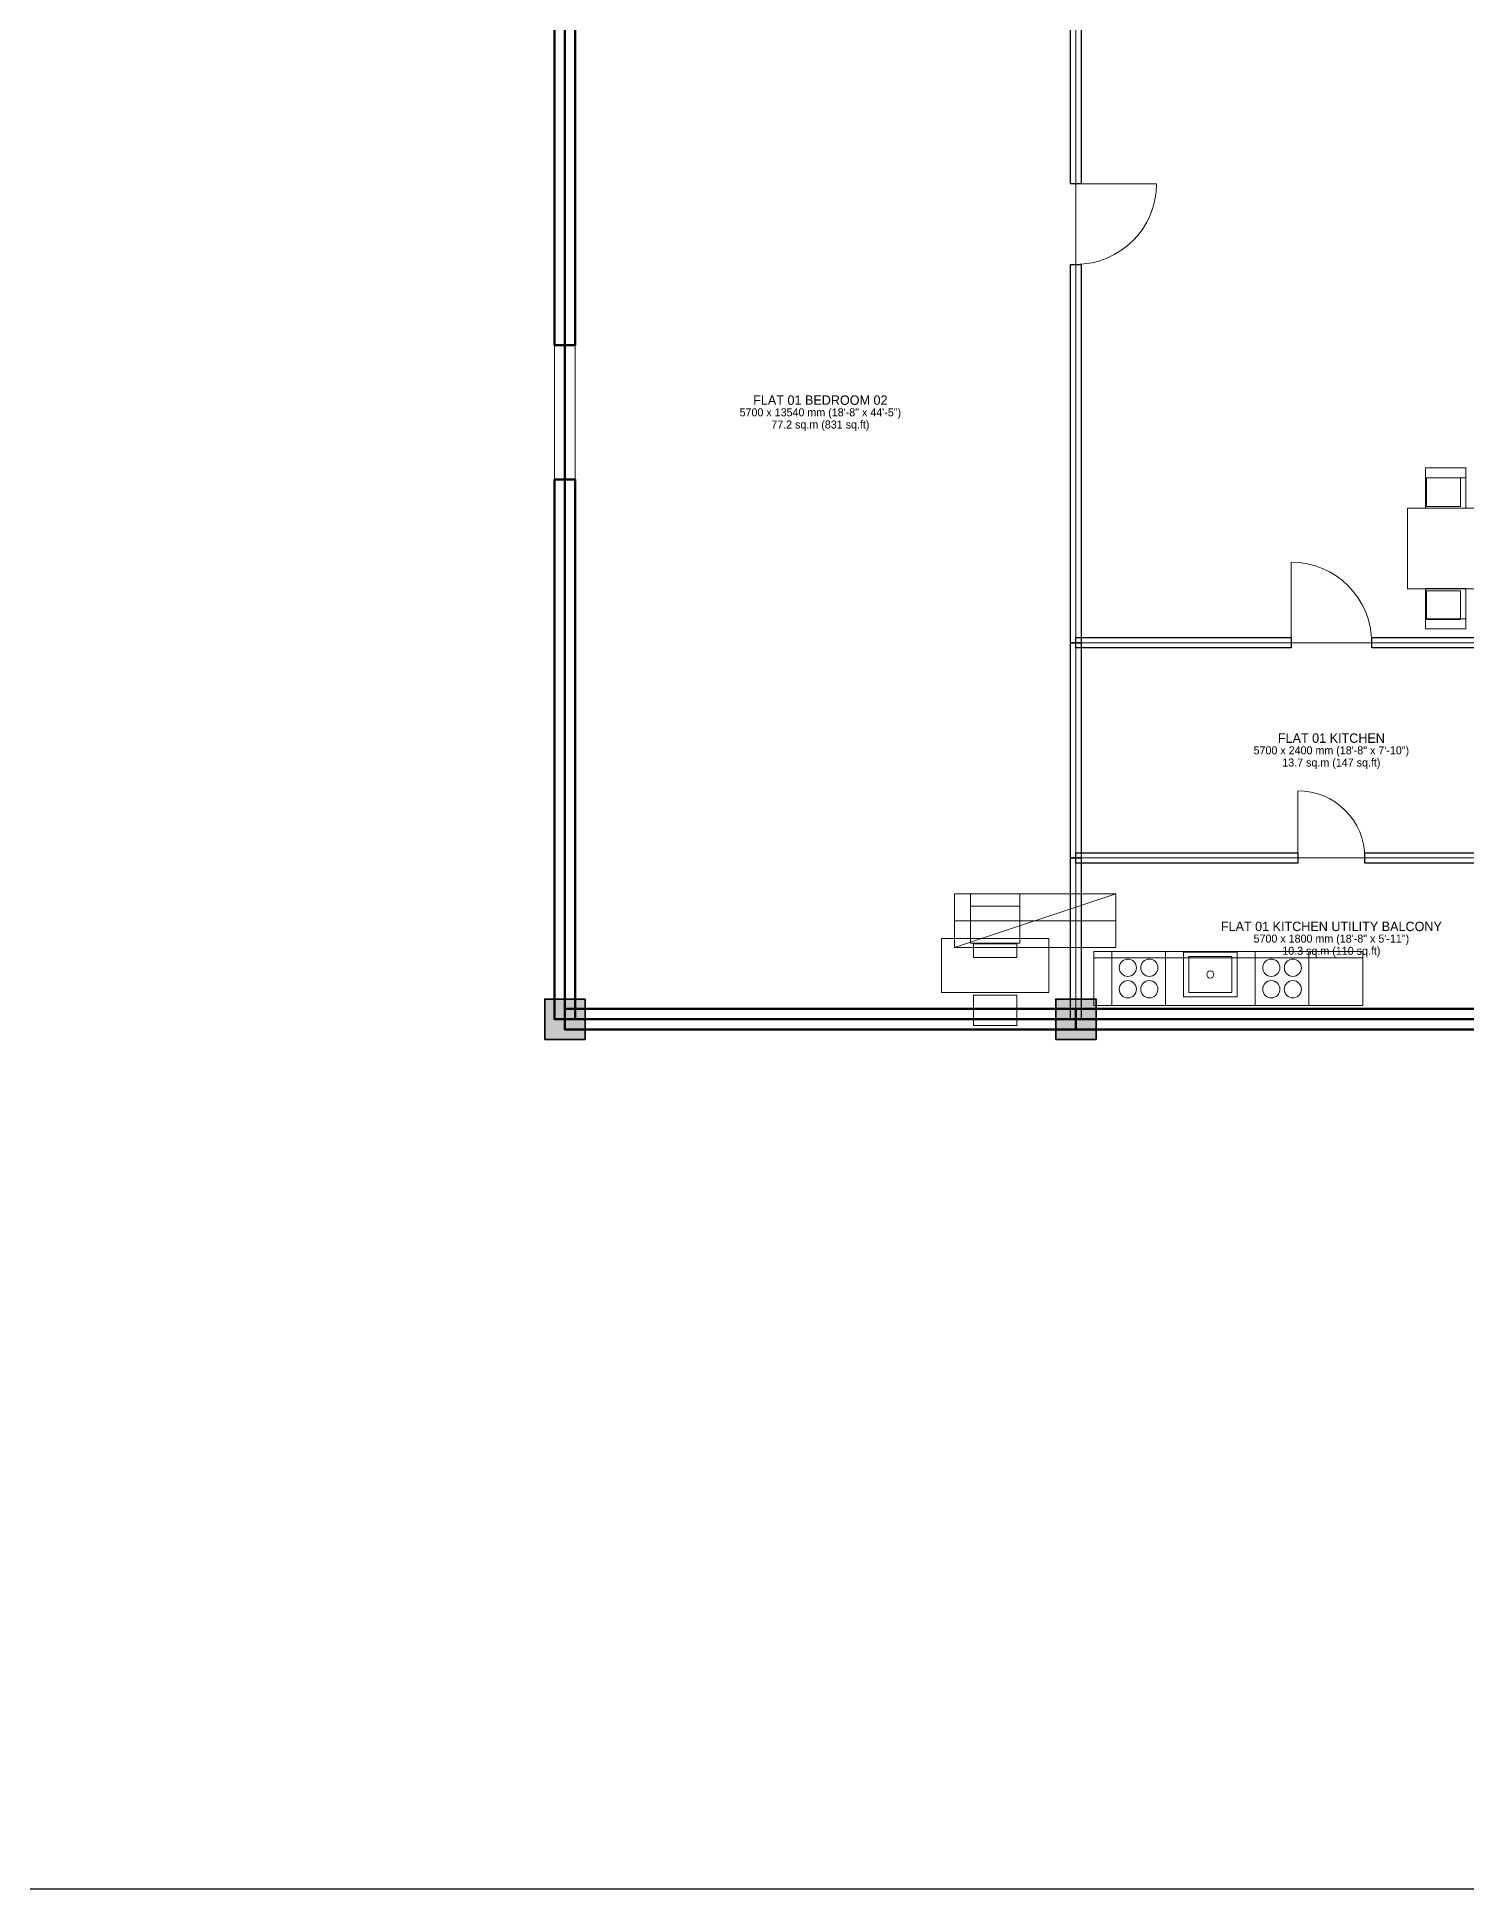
# Model space of a CAD drawing. Header units: millimetres. Extents: x -3000 to 91225, y -9700 to 33225.
# Drawn here: x 44112 to 60062, y -9700 to 10956 of the extents above; entities that cross this region are included whole.
import ezdxf
from ezdxf.enums import TextEntityAlignment as Align

# ---------------------------------------------------------------- set-up
doc = ezdxf.new("R2010")
doc.units = ezdxf.units.MM
for name, color, linetype, lineweight in [('A-ANNO', 7, 'Continuous', 25), ('A-DOOR', 4, 'Continuous', 18), ('A-FURN', 8, 'Continuous', 13), ('A-GLAZ', 140, 'Continuous', 13), ('A-HATCH', 8, 'Continuous', 9), ('A-ROOM-AREA', 9, 'Continuous', 15), ('A-ROOM-NAME', 7, 'Continuous', 20), ('A-WALL-EXT', 3, 'Continuous', 50), ('A-WALL-INT', 8, 'Continuous', 25), ('A-WINDOW', 5, 'Continuous', 18), ('S-COLS', 1, 'Continuous', 35)]:
    doc.layers.add(name, color=color, linetype=linetype, lineweight=lineweight)

msp = doc.modelspace()

# ---------------------------------------------------------------- hatches: boundary and pattern name
at = {"layer": 'A-HATCH'}
for points in [[(49775, -225), (50225, -225), (50225, 225), (49775, 225)], [(55475, -225), (55925, -225), (55925, 225), (55475, 225)]]:
    msp.add_hatch(color=256, dxfattribs=at).paths.add_polyline_path(points, flags=0)

# ---------------------------------------------------------------- linework, layer by layer
at = {"layer": 'A-ANNO'}
msp.add_lwpolyline([(-3000, -9700), (91225, -9700), (91225, 33225), (-3000, 33225)], close=True, dxfattribs=at)
at = {"layer": 'A-DOOR'}
for p, q in [((55700, 9320), (56600, 9320)), ((58100, 4200), (58100, 5100)), ((58175, 1800), (58175, 2550))]:
    msp.add_line(p, q, dxfattribs=at)
for centre, radius, start, end in [((55700, 9320), 900, 270, 360), ((58100, 4200), 900, 0, 90), ((58175, 1800), 750, 0, 90)]:
    msp.add_arc(centre, radius, start, end, dxfattribs=at)
at = {"layer": 'A-FURN'}
for p, q in [((59600, 6038), (60050, 6038)), ((60050, 4468), (59600, 4468)), ((54345, 800), (56145, 1400)), ((54525, 1262), (55075, 1262)), ((54345, 1100), (56145, 1100)), ((55900, 685), (58900, 685))]:
    msp.add_line(p, q, dxfattribs=at)
for points in [[(59600, 6150), (60050, 6150), (60050, 5700), (59600, 5700)], [(59610, 6040), (59990, 6040), (59990, 5720), (59610, 5720)], [(59400, 5700), (60800, 5700), (60800, 4800), (59400, 4800)], [(60050, 4355), (59600, 4355), (59600, 4805), (60050, 4805)], [(59610, 4780), (59990, 4780), (59990, 4460), (59610, 4460)], [(54345, 800), (54345, 1400), (56145, 1400), (56145, 800)], [(54525, 1400), (55075, 1400), (55075, 850), (54525, 850)], [(54200, 900), (55400, 900), (55400, 300), (54200, 300)], [(54560, 840), (55040, 840), (55040, 690), (54560, 690)], [(55900, 755), (58900, 755), (58900, 155), (55900, 155)], [(56100, 755), (56700, 755), (56700, 155), (56100, 155)], [(56900, 750), (57500, 750), (57500, 250), (56900, 250)], [(56960, 700), (57440, 700), (57440, 300), (56960, 300)], [(57700, 755), (58300, 755), (58300, 155), (57700, 155)], [(54560, 270), (55040, 270), (55040, -70), (54560, -70)]]:
    msp.add_lwpolyline(points, close=True, dxfattribs=at)
for centre, radius in [((56280, 575), 96), ((56520, 575), 96), ((57880, 575), 96), ((58120, 575), 96), ((56280, 335), 96), ((56520, 335), 96), ((57200, 500), 40), ((57880, 335), 96), ((58120, 335), 96)]:
    msp.add_circle(centre, radius, dxfattribs=at)
at = {"layer": 'A-GLAZ'}
msp.add_line((50000, 7520), (50000, 6020), dxfattribs=at)
at = {"layer": 'A-ROOM-NAME'}
for points in [[(55700, 28200), (61400, 28200), (61400, 4200), (55700, 4200)], [(50000, 13540), (55700, 13540), (55700, 0), (50000, 0)], [(55700, 4200), (61400, 4200), (61400, 1800), (55700, 1800)], [(55700, 1800), (61400, 1800), (61400, 0), (55700, 0)]]:
    msp.add_lwpolyline(points, close=True, dxfattribs=at)
at = {"layer": 'A-WALL-EXT'}
for points in [[(50000, 30000), (88000, 30000), (88000, 0), (50000, 0)], [(50115, 13540), (50115, 7520), (49885, 7520), (49885, 13540)], [(50115, 6020), (50115, 0), (49885, 0), (49885, 6020)], [(50000, 115), (55700, 115), (55700, -115), (50000, -115)], [(55700, 115), (61400, 115), (61400, -115), (55700, -115)]]:
    msp.add_lwpolyline(points, close=True, dxfattribs=at)
at = {"layer": 'A-WALL-INT'}
for points in [[(55758, 13540), (55758, 9320), (55642, 9320), (55642, 13540)], [(55758, 8420), (55758, 4200), (55642, 4200), (55642, 8420)], [(55758, 4200), (55758, 1800), (55642, 1800), (55642, 4200)], [(55700, 4258), (58100, 4258), (58100, 4142), (55700, 4142)], [(59000, 4258), (61400, 4258), (61400, 4142), (59000, 4142)], [(55758, 1800), (55758, 0), (55642, 0), (55642, 1800)], [(55700, 1858), (58175, 1858), (58175, 1742), (55700, 1742)], [(58925, 1858), (61400, 1858), (61400, 1742), (58925, 1742)]]:
    msp.add_lwpolyline(points, close=True, dxfattribs=at)
at = {"layer": 'A-WINDOW'}
for p, q in [((49885, 7520), (49885, 6020)), ((50115, 7520), (49885, 7520)), ((50115, 7520), (50115, 6020)), ((50115, 6020), (49885, 6020))]:
    msp.add_line(p, q, dxfattribs=at)
at = {"layer": 'S-COLS'}
for points in [[(49775, -225), (50225, -225), (50225, 225), (49775, 225)], [(55475, -225), (55925, -225), (55925, 225), (55475, 225)]]:
    msp.add_lwpolyline(points, close=True, dxfattribs=at)

# ---------------------------------------------------------------- texts
at = {"layer": 'A-ROOM-AREA'}
for s, p in [('5700 x 13540 mm (18\'-8" x 44\'-5")', (52850, 6770)), ('77.2 sq.m (831 sq.ft)', (52850, 6634)), ('5700 x 2400 mm (18\'-8" x 7\'-10")', (58550, 3000)), ('13.7 sq.m (147 sq.ft)', (58550, 2864)), ('5700 x 1800 mm (18\'-8" x 5\'-11")', (58550, 900)), ('10.3 sq.m (110 sq.ft)', (58550, 764))]:
    msp.add_text(s, height=89.25, dxfattribs=at).set_placement(p, align=Align.MIDDLE_CENTER)
at = {"layer": 'A-ROOM-NAME'}
for s, p in [('FLAT 01 BEDROOM 02', (52850, 6906)), ('FLAT 01 KITCHEN', (58550, 3136)), ('FLAT 01 KITCHEN UTILITY BALCONY', (58550, 1036))]:
    msp.add_text(s, height=105, dxfattribs=at).set_placement(p, align=Align.MIDDLE_CENTER)

doc.saveas('drawing.dxf')
